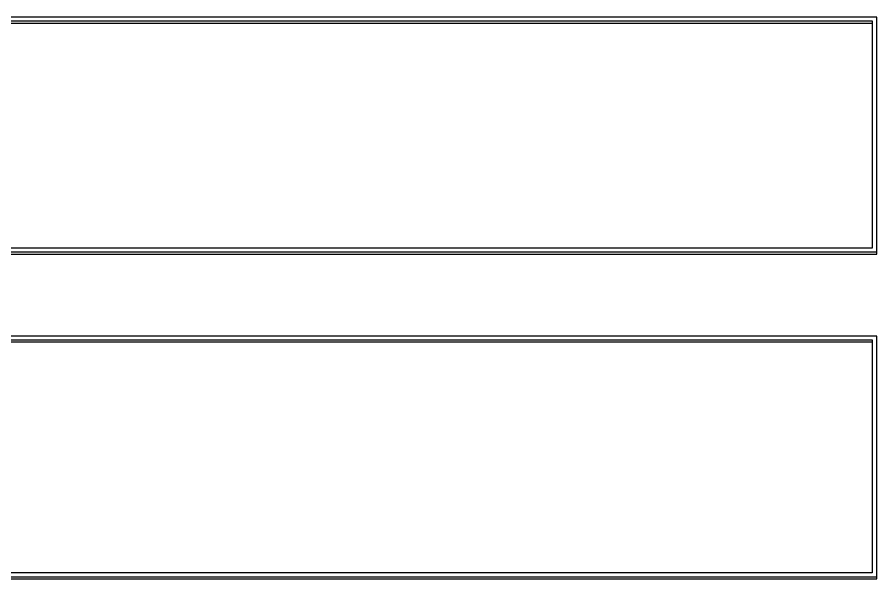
# Model space of a CAD drawing. Header units: millimetres. Extents: x 2136 to 4572, y 748 to 2471.
# Drawn here: x 2834.72 to 2843.9, y 2246.06 to 2252.05 of the extents above; entities that cross this region are included whole.
import ezdxf

# ---------------------------------------------------------------- set-up
doc = ezdxf.new("R2010")
doc.units = ezdxf.units.MM

msp = doc.modelspace()

# ---------------------------------------------------------------- linework, layer by layer
at = {"color": 7, "linetype": 'Continuous', "lineweight": 25}
for p, q in [((2843.8957, 2252.0546), (2823.8855, 2252.0545)), ((2843.8957, 2252.03), (2843.8957, 2252.0546)), ((2823.9416, 2252.0151), (2843.8457, 2252.0152)), ((2823.9416, 2251.9906), (2843.8457, 2251.9907)), ((2843.8457, 2252.0152), (2843.8457, 2251.9907)), ((2843.8957, 2249.5247), (2843.8957, 2252.03)), ((2843.8457, 2249.5879), (2823.9416, 2249.5878)), ((2823.8855, 2249.5476), (2843.8957, 2249.5477)), ((2823.8855, 2249.5247), (2843.8957, 2249.5247)), ((2843.8957, 2249.5247), (2843.8957, 2249.5477)), ((2843.8957, 2248.649), (2821.7627, 2248.6489)), ((2843.8957, 2248.6266), (2843.8957, 2248.649)), ((2821.8127, 2248.6084), (2843.8457, 2248.6085)), ((2821.8127, 2248.5861), (2843.8457, 2248.5862)), ((2843.8457, 2248.6085), (2843.8457, 2248.5862)), ((2843.8957, 2246.0564), (2843.8957, 2248.6266)), ((2821.7627, 2246.0773), (2843.8957, 2246.0774)), ((2843.8457, 2246.1186), (2821.8127, 2246.1185)), ((2843.8957, 2246.0564), (2843.8957, 2246.0774)), ((2821.7627, 2246.0563), (2843.8957, 2246.0564))]:
    msp.add_line(p, q, dxfattribs=at)
for points, knots in [([(2843.8957, 2249.5477), (2843.8957, 2249.8005), (2843.8957, 2250.3061), (2843.8957, 2251.1427), (2843.8957, 2251.7231), (2843.8957, 2252.0546)], [0, 0, 0, 0, 0.300082, 0.600163, 1, 1, 1, 1]), ([(2843.8457, 2252.0152), (2843.8457, 2251.7664), (2843.8457, 2251.2689), (2843.8457, 2250.4603), (2843.8457, 2249.8978), (2843.8457, 2249.5879)], [0, 0, 0, 0, 0.309921, 0.619842, 1, 1, 1, 1]), ([(2843.8457, 2251.9907), (2843.8457, 2251.7901), (2843.8457, 2251.389), (2843.8457, 2250.5902), (2843.8457, 2249.9872), (2843.8457, 2249.5879)], [0, 0, 0, 0, 0.252421, 0.504842, 1, 1, 1, 1]), ([(2843.8957, 2246.0774), (2843.8957, 2246.3365), (2843.8957, 2246.8546), (2843.8957, 2247.7127), (2843.8957, 2248.3086), (2843.8957, 2248.649)], [0, 0, 0, 0, 0.3000816, 0.6001632, 1, 1, 1, 1]), ([(2843.8457, 2248.6085), (2843.8457, 2248.3531), (2843.8457, 2247.8423), (2843.8457, 2247.0127), (2843.8457, 2246.4362), (2843.8457, 2246.1186)], [0, 0, 0, 0, 0.309921, 0.619843, 1, 1, 1, 1]), ([(2843.8457, 2248.5862), (2843.8457, 2248.3803), (2843.8457, 2247.9685), (2843.8457, 2247.1478), (2843.8457, 2246.5289), (2843.8457, 2246.1186)], [0, 0, 0, 0, 0.252132, 0.504264, 1, 1, 1, 1])]:
    msp.add_open_spline(points, degree=3, knots=knots, dxfattribs=at)

doc.saveas('drawing.dxf')
